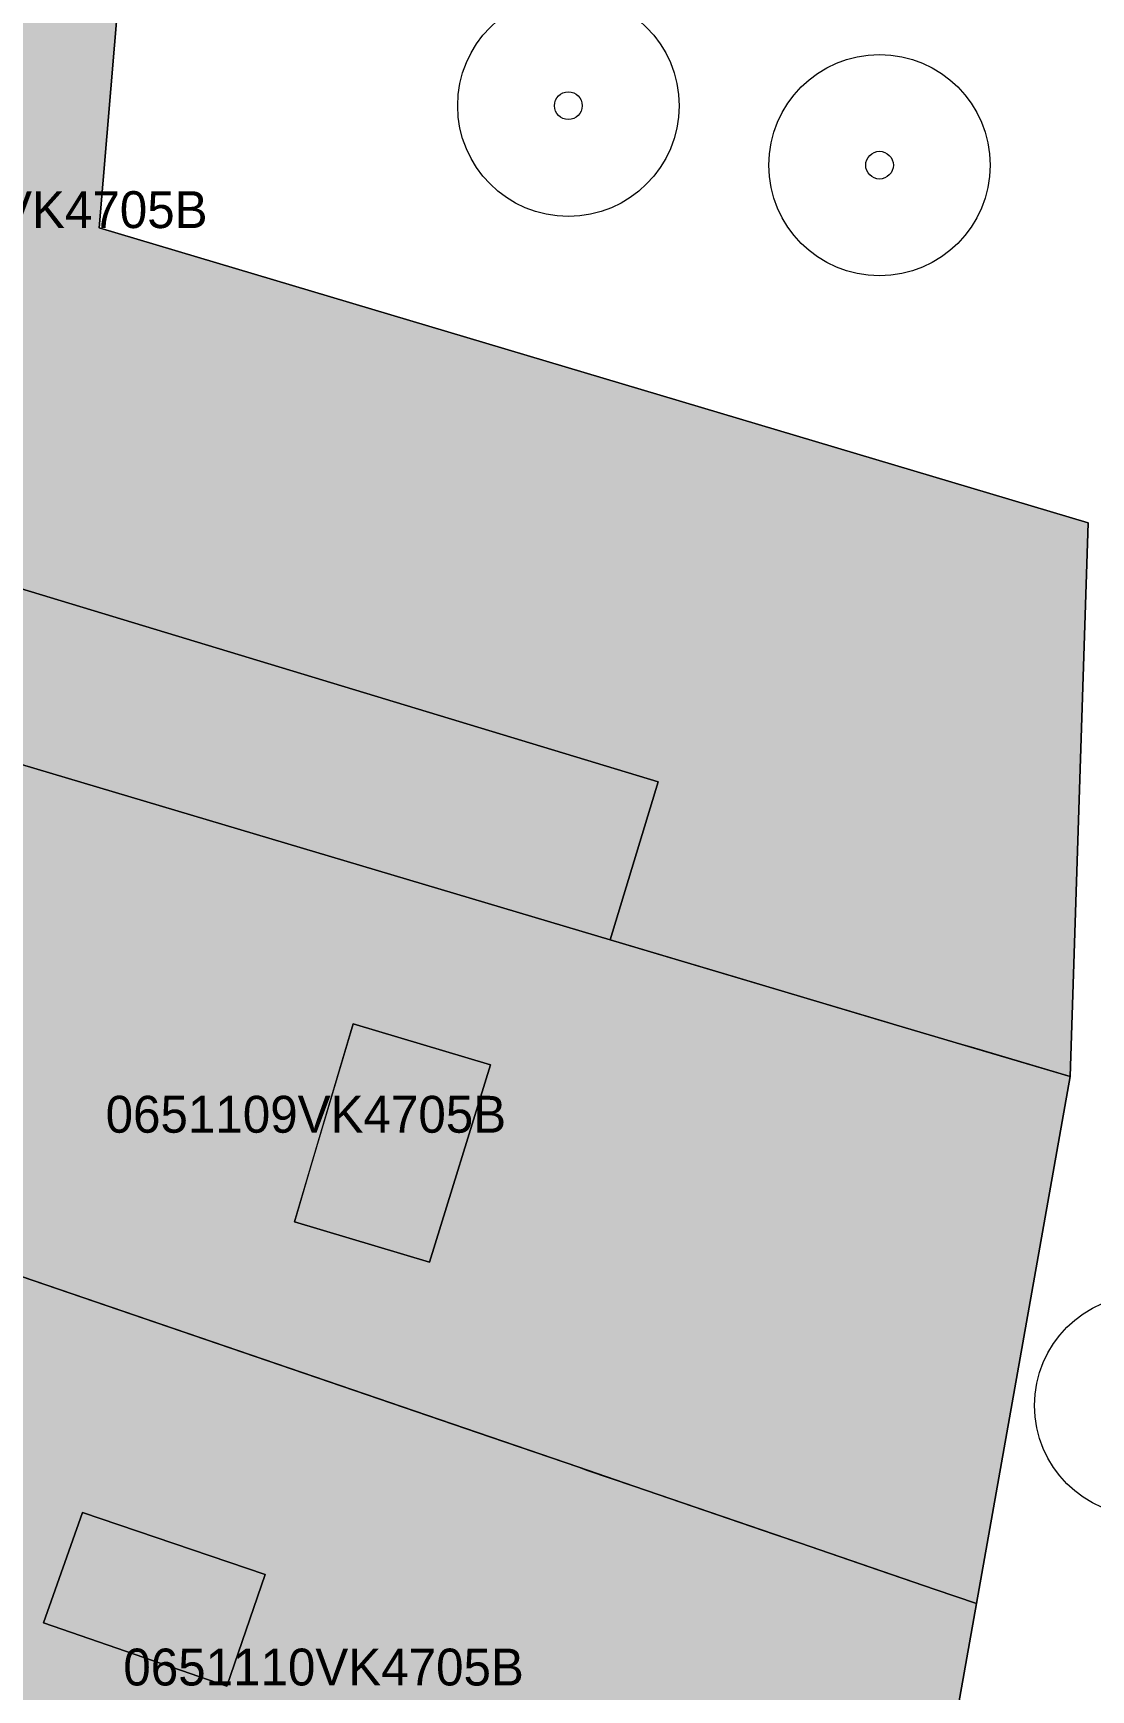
# Model space of a CAD drawing. Header units: metres. Extents: x -6 to 1255, y -2 to 532.
# Drawn here: x 843.85 to 872.52, y 430.64 to 475.53 of the extents above; entities that cross this region are included whole.
import ezdxf

# ---------------------------------------------------------------- set-up
doc = ezdxf.new("R2010")
doc.units = ezdxf.units.M
doc.header["$MEASUREMENT"] = 0
for name, color, linetype, lineweight, true_color in [('TPX_BUILDINGS', 7, 'CONTINUOUS', 0, 0x000000), ('TPX_BUILDINGS_HATCH', 7, 'CONTINUOUS', 0, 0xf0f0f0), ('TPX_BUILDINGS_SHADOWS_HATCH', 7, 'CONTINUOUS', 0, 0x000000), ('TPX_BUILDINGS_SHADOWS_OUTLINES', 7, 'CONTINUOUS', 0, 0x000000), ('TPX_CADASTRES', 7, 'CONTINUOUS', 0, 0x646464), ('TPX_CADASTRES_TEXT', 7, 'CONTINUOUS', 0, 0x000000), ('TPX_VEGETATION_TREES_INDIVIDUAL', 7, 'CONTINUOUS', 0, 0x136734)]:
    doc.layers.add(name, color=color, linetype=linetype, lineweight=lineweight, true_color=true_color)

# ---------------------------------------------------------------- blocks, each defined once
blk = doc.blocks.new('TREETR004_CR030')
at = {"layer": 'TPX_VEGETATION_TREES_INDIVIDUAL'}
for radius in [3, 0.375]:
    blk.add_circle((0, 0, 0.036), radius, dxfattribs=at)

msp = doc.modelspace()

# ---------------------------------------------------------------- hatches: boundary and pattern name
at = {"layer": 'TPX_BUILDINGS_HATCH'}
msp.add_hatch(color=256, dxfattribs=at).paths.add_polyline_path([(810.312, 475.767), (809.692, 468.177), (812.402, 467.827), (813.25, 467.717), (815.73, 467.398), (817.752, 467.137), (829.49, 465.637), (831.792, 465.336), (831.835, 463.075), (831.842, 462.706), (831.852, 462.136), (831.912, 459.166), (835.552, 458.086), (836.91, 462.475), (860.79, 455.245), (859.492, 450.956), (862.861, 449.954), (867.042, 448.708), (867.252, 448.646), (869.022, 448.126), (869.283, 448.049), (871.962, 447.256), (872.452, 462.256), (845.642, 470.256), (847.412, 491.356), (847.972, 497.996), (841.352, 499.976), (837.032, 501.266), (834.072, 502.157), (833.392, 495.537), (832.742, 489.196), (837.2, 488.835), (835.47, 466.565), (831.76, 467.045), (821.24, 468.395), (821.822, 473.657), (812.992, 475.277), (810.312, 475.767)])
h = msp.add_hatch(color=256, dxfattribs=at)
h.paths.add_polyline_path([(835.552, 458.086), (831.912, 459.166), (831.922, 458.626), (832.072, 451.366), (832.182, 445.716), (833.682, 445.206), (838.772, 443.466), (856.262, 437.48), (858.642, 436.666), (858.881, 436.584), (860.132, 436.156), (863.982, 434.835), (864.622, 434.616), (866.773, 433.879), (868.302, 433.356), (869.422, 432.976), (871.962, 447.256), (869.283, 448.049), (869.022, 448.126), (867.252, 448.646), (867.042, 448.708), (862.861, 449.954), (859.492, 450.956), (835.552, 458.086)])
h.paths.add_polyline_path([(835.622, 450.096), (836.382, 452.636), (837.532, 453.206), (843.572, 451.416), (842.322, 447.196), (836.272, 448.996), (835.622, 450.096)], flags=16)
h.paths.add_polyline_path([(850.932, 443.316), (852.522, 448.686), (856.252, 447.576), (854.592, 442.226), (850.932, 443.316)], flags=16)
h = msp.add_hatch(color=256, dxfattribs=at)
h.paths.add_polyline_path([(838.772, 443.466), (834.122, 429.896), (840.252, 427.846), (846.912, 425.617), (851.432, 424.105), (851.61, 424.046), (853.971, 423.256), (855.501, 422.746), (861.092, 420.876), (861.931, 420.596), (865.881, 419.266), (866.921, 418.916), (869.422, 432.976), (868.302, 433.356), (866.773, 433.879), (864.622, 434.616), (863.982, 434.835), (860.132, 436.156), (858.881, 436.584), (858.642, 436.666), (856.262, 437.48), (838.772, 443.466)])
h.paths.add_polyline_path([(844.13, 432.455), (845.19, 435.445), (850.14, 433.765), (849.1, 430.735), (844.13, 432.455)], flags=16)
at = {"layer": 'TPX_BUILDINGS_SHADOWS_HATCH'}
for points in [[(836.91, 462.475), (835.552, 458.086), (859.492, 450.956), (860.79, 455.245), (836.91, 462.475)], [(851.382, 444.836), (850.932, 443.316), (854.592, 442.226), (856.252, 447.576), (852.522, 448.686), (851.382, 444.836)], [(845.19, 435.445), (844.13, 432.455), (849.1, 430.735), (850.14, 433.765), (845.19, 435.445)]]:
    msp.add_hatch(color=256, dxfattribs=at).paths.add_polyline_path(points)

# ---------------------------------------------------------------- linework, layer by layer
at = {"layer": 'TPX_BUILDINGS', "elevation": 0.042}
msp.add_lwpolyline([(836.91, 462.475), (860.79, 455.245), (859.492, 450.956), (862.861, 449.954), (867.042, 448.708), (867.252, 448.646), (869.022, 448.126), (869.283, 448.049), (871.962, 447.256), (872.452, 462.256), (845.642, 470.256), (847.412, 491.356)], dxfattribs=at)
for points in [[(835.552, 458.086), (831.912, 459.166), (831.922, 458.626), (832.072, 451.366), (832.182, 445.716), (833.682, 445.206), (838.772, 443.466), (856.262, 437.48), (858.642, 436.666), (858.881, 436.584), (860.132, 436.156), (863.982, 434.835), (864.622, 434.616), (866.773, 433.879), (868.302, 433.356), (869.422, 432.976), (871.962, 447.256), (869.283, 448.049), (869.022, 448.126), (867.252, 448.646), (867.042, 448.708), (862.861, 449.954), (859.492, 450.956)], [(850.932, 443.316), (852.522, 448.686), (856.252, 447.576), (854.592, 442.226)], [(838.772, 443.466), (834.122, 429.896), (840.252, 427.846), (846.912, 425.617), (851.432, 424.105), (851.61, 424.046), (853.971, 423.256), (855.501, 422.746), (861.092, 420.876), (861.931, 420.596), (865.881, 419.266), (866.921, 418.916), (869.422, 432.976), (868.302, 433.356), (866.773, 433.879), (864.622, 434.616), (863.982, 434.835), (860.132, 436.156), (858.881, 436.584), (858.642, 436.666), (856.262, 437.48)], [(844.13, 432.455), (845.19, 435.445), (850.14, 433.765), (849.1, 430.735)]]:
    msp.add_lwpolyline(points, close=True, dxfattribs=at)
at = {"layer": 'TPX_BUILDINGS_SHADOWS_OUTLINES', "elevation": 0.039}
msp.add_lwpolyline([(887.763, 478.803), (861.906, 486.52), (862.502, 493.633), (847.972, 497.996), (847.412, 491.356), (845.642, 470.256), (872.452, 462.256), (871.962, 447.256), (869.422, 432.976), (866.921, 418.916), (864.411, 405.156), (861.951, 391.686)], dxfattribs=at)
for points in [[(836.91, 462.475), (835.552, 458.086), (859.492, 450.956), (860.79, 455.245)], [(851.382, 444.836), (850.932, 443.316), (854.592, 442.226), (856.252, 447.576), (852.522, 448.686)], [(845.19, 435.445), (844.13, 432.455), (849.1, 430.735), (850.14, 433.765)]]:
    msp.add_lwpolyline(points, close=True, dxfattribs=at)
at = {"layer": 'TPX_CADASTRES', "elevation": 0.024}
msp.add_lwpolyline([(832.662, 488.427), (831.692, 471.837), (823.992, 473.257), (821.822, 473.657), (812.992, 475.277), (810.312, 475.767), (809.692, 468.177), (812.402, 467.827), (817.752, 467.137), (829.572, 465.627), (831.792, 465.337), (831.842, 462.707), (831.852, 462.137), (831.912, 459.167), (835.552, 458.087), (859.492, 450.956), (862.922, 449.936), (867.252, 448.646), (869.022, 448.126), (871.962, 447.256), (872.452, 462.256), (845.642, 470.257), (847.412, 491.357)], dxfattribs=at)
for points in [[(835.552, 458.087), (831.912, 459.167), (831.922, 458.627), (832.072, 451.367), (832.182, 445.717), (833.682, 445.207), (838.772, 443.467), (858.642, 436.666), (860.132, 436.156), (864.622, 434.616), (868.302, 433.356), (869.422, 432.976), (871.962, 447.256), (869.022, 448.126), (867.252, 448.646), (862.922, 449.936), (859.492, 450.956)], [(838.772, 443.467), (834.122, 429.897), (853.971, 423.256), (855.501, 422.746), (861.931, 420.596), (865.881, 419.266), (866.921, 418.916), (869.422, 432.976), (868.302, 433.356), (864.622, 434.616), (860.132, 436.156), (858.642, 436.666)]]:
    msp.add_lwpolyline(points, close=True, dxfattribs=at)

# ---------------------------------------------------------------- block references
at = {"layer": 'TPX_VEGETATION_TREES_INDIVIDUAL'}
for p in [(858.359, 473.562, 0.036), (866.794, 471.951, 0.036), (873.994, 438.342, 0.036)]:
    msp.add_blockref('TREETR004_CR030', p, dxfattribs=at)

# ---------------------------------------------------------------- texts
at = {"layer": 'TPX_CADASTRES_TEXT'}
for s, p in [('0651108VK4705B', (837.723, 470.246, 0.024)), ('0651109VK4705B', (845.816, 445.733, 0.024)), ('0651110VK4705B', (846.296, 430.754, 0.024))]:
    msp.add_text(s, height=1, dxfattribs=at).set_placement(p)

doc.saveas('drawing.dxf')
